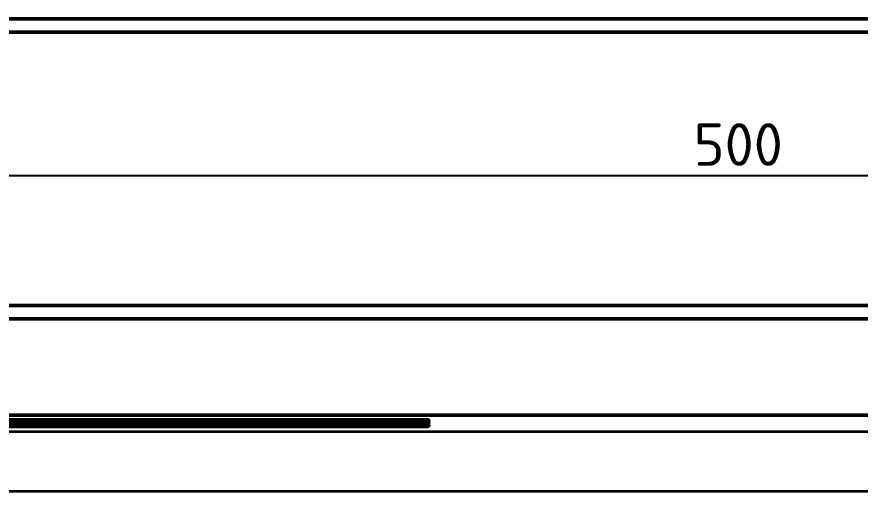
# Model space of a CAD drawing. Header units: millimetres. Extents: x 0 to 1485, y 0 to 1050.
# Drawn here: x 744.8 to 918.3, y 347.6 to 445.1 of the extents above; entities that cross this region are included whole.
import ezdxf

# ---------------------------------------------------------------- set-up
doc = ezdxf.new("R2010")
doc.units = ezdxf.units.MM
doc.header["$LTSCALE"] = 2.5
for name, color, linetype, lineweight in [('Bemaßung (ISO)', 7, 'Continuous', 25), ('Sichtbar (ISO)', 7, 'Continuous', 50), ('Sichtbar schmal (ISO)', 7, 'Continuous', 35)]:
    doc.layers.add(name, color=color, linetype=linetype, lineweight=lineweight)
doc.styles.add('TXT 3_5', font='isocpeur.ttf')
doc.dimstyles.new('Anrin Standard (DIN)', dxfattribs={"dimscale": 2.5, "dimtxt": 3.5, "dimasz": 2.5, "dimexe": 2, "dimexo": 0, "dimgap": 0.8, "dimtad": 1, "dimrnd": 1e-08, "dimtxsty": 'TXT 3_5', "dimcen": 0.09, "dimdle": 10, "dimclrd": 256, "dimclre": 256, "dimclrt": 256, "dimadec": 0, "dimazin": 2, "dimtfac": 0.714286, "dimtmove": 0, "dimatfit": 3, "dimfxl": 1, "dimtolj": 1, "dimlwd": -1, "dimlwe": -1, "dimarcsym": 0})

# ---------------------------------------------------------------- blocks, each defined once
blk = doc.blocks.new('*D26')
at = {"layer": 'Bemaßung (ISO)', "transparency": 16777216}
for p, q in [((642.4, 507.45), (642.4, 407.45)), ((1142.4, 507.45), (1142.4, 407.45)), ((648.65, 412.45), (1136.15, 412.45))]:
    blk.add_line(p, q, dxfattribs=at)
for points in [[(648.65, 413.5), (648.65, 411.41), (642.4, 412.45)], [(1136.15, 413.5), (1136.15, 411.41), (1142.4, 412.45)]]:
    blk.add_solid(points, dxfattribs=at)
at = {"layer": 'Defpoints', "color": 0, "transparency": 16777216}
for p in [(642.4, 507.45), (1142.4, 507.45), (1142.4, 412.45)]:
    blk.add_point(p, dxfattribs=at)
at = {"layer": 'Bemaßung (ISO)', "transparency": 16777216, "insert": (884.09, 423.2), "char_height": 8.75, "attachment_point": 1, "style": 'TXT 3_5'}
blk.add_mtext('\\A1;500', dxfattribs=at)

msp = doc.modelspace()

# ---------------------------------------------------------------- linework, layer by layer
at = {"layer": 'Sichtbar (ISO)'}
for p, q in [((1394.905, 444.705), (389.905, 444.705)), ((389.905, 441.955), (1394.905, 441.955)), ((389.905, 385.735), (1394.905, 385.735)), ((389.905, 382.985), (1394.905, 382.985)), ((1394.905, 363.171), (389.905, 363.171)), ((650.405, 362.194), (829.405, 362.194)), ((829.405, 361.913), (650.405, 361.913)), ((650.405, 361.845), (829.405, 361.845)), ((829.405, 361.564), (650.405, 361.564)), ((650.405, 361.497), (829.405, 361.497)), ((829.405, 361.216), (650.405, 361.216)), ((650.405, 361.148), (829.405, 361.148)), ((829.405, 360.867), (650.405, 360.867))]:
    msp.add_line(p, q, dxfattribs=at)
for centre in [(829.405, 361.776), (829.405, 361.427), (829.405, 361.078)]:
    msp.add_ellipse(centre, major_axis=(0.2, 0), ratio=0.3487824, start_param=0, end_param=1.5707963, dxfattribs=at)
for points, knots in [([(829.405, 362.194), (829.405, 362.194), (829.406, 362.194), (829.409, 362.194), (829.412, 362.194), (829.418, 362.194), (829.421, 362.194), (829.43, 362.194), (829.435, 362.193), (829.454, 362.192), (829.465, 362.191), (829.502, 362.186), (829.521, 362.182), (829.569, 362.168), (829.593, 362.153), (829.604, 362.133), (829.605, 362.129), (829.605, 362.125)], [-0.000141464, -0.000141464, -0.000141464, -0.000141464, 0, 0, 0.000872104, 0.000872104, 0.001785341, 0.001785341, 0.003846939, 0.003846939, 0.009240801, 0.009240801, 0.026689338, 0.026689338, 0.079936173, 0.079936173, 0.094572233, 0.094572233, 0.094572233, 0.094572233]), ([(829.605, 362.125), (829.605, 362.081), (829.593, 362.036), (829.552, 361.979), (829.536, 361.963), (829.505, 361.941), (829.492, 361.933), (829.468, 361.924), (829.459, 361.921), (829.442, 361.917), (829.435, 361.915), (829.42, 361.914), (829.413, 361.913), (829.405, 361.913)], [0, 0, 0, 0, 0.023493585, 0.023493585, 0.033230962, 0.033230962, 0.03871548, 0.03871548, 0.041953395, 0.041953395, 0.044168232, 0.044168232, 0.046473969, 0.046473969, 0.046473969, 0.046473969]), ([(829.605, 361.776), (829.605, 361.732), (829.593, 361.688), (829.552, 361.63), (829.536, 361.614), (829.505, 361.592), (829.492, 361.585), (829.468, 361.575), (829.459, 361.572), (829.442, 361.568), (829.435, 361.567), (829.42, 361.565), (829.413, 361.564), (829.405, 361.564)], [0, 0, 0, 0, 0.023493585, 0.023493585, 0.033230962, 0.033230962, 0.03871548, 0.03871548, 0.041953395, 0.041953395, 0.044168232, 0.044168232, 0.046473969, 0.046473969, 0.046473969, 0.046473969]), ([(829.605, 361.427), (829.605, 361.383), (829.593, 361.339), (829.552, 361.282), (829.536, 361.265), (829.505, 361.243), (829.492, 361.236), (829.468, 361.226), (829.459, 361.223), (829.442, 361.219), (829.435, 361.218), (829.42, 361.216), (829.413, 361.216), (829.405, 361.216)], [0, 0, 0, 0, 0.023493585, 0.023493585, 0.033230962, 0.033230962, 0.03871548, 0.03871548, 0.041953395, 0.041953395, 0.044168232, 0.044168232, 0.046473969, 0.046473969, 0.046473969, 0.046473969]), ([(829.605, 361.078), (829.605, 361.035), (829.593, 360.99), (829.552, 360.933), (829.536, 360.917), (829.505, 360.894), (829.492, 360.887), (829.468, 360.877), (829.459, 360.874), (829.442, 360.87), (829.435, 360.869), (829.42, 360.867), (829.413, 360.867), (829.405, 360.867)], [0, 0, 0, 0, 0.023493585, 0.023493585, 0.033230962, 0.033230962, 0.03871548, 0.03871548, 0.041953395, 0.041953395, 0.044168232, 0.044168232, 0.046473969, 0.046473969, 0.046473969, 0.046473969])]:
    msp.add_open_spline(points, degree=3, knots=knots, dxfattribs=at)
at = {"layer": 'Sichtbar schmal (ISO)'}
for p, q in [((829.405, 361.913), (829.405, 362.194)), ((829.405, 361.564), (829.405, 361.845)), ((829.405, 361.216), (829.405, 361.497)), ((829.405, 360.867), (829.405, 361.148)), ((1394.905, 359.772), (389.905, 359.772)), ((389.905, 347.552), (1394.905, 347.552))]:
    msp.add_line(p, q, dxfattribs=at)

# ---------------------------------------------------------------- dimensions: what is measured, and where the dimension line sits
at = {"layer": 'Bemaßung (ISO)'}
dim = msp.add_linear_dim(base=(1142.405, 412.455), p1=(642.405, 507.455), p2=(1142.405, 507.455), angle=180, dimstyle='Anrin Standard (DIN)', override={"dimgap": 0.8, "dimdec": 2, "dimtol": 0, "dimlim": 0, "dimtp": 0, "dimtm": 0, "dimtdec": 2, "dimtofl": 0, "dimatfit": 1}, dxfattribs=at)
dim.commit()
dim.dimension.update_dxf_attribs({"geometry": '*D26', "text_midpoint": (892.405, 412.455), "dimtype": 160})

doc.saveas('drawing.dxf')
